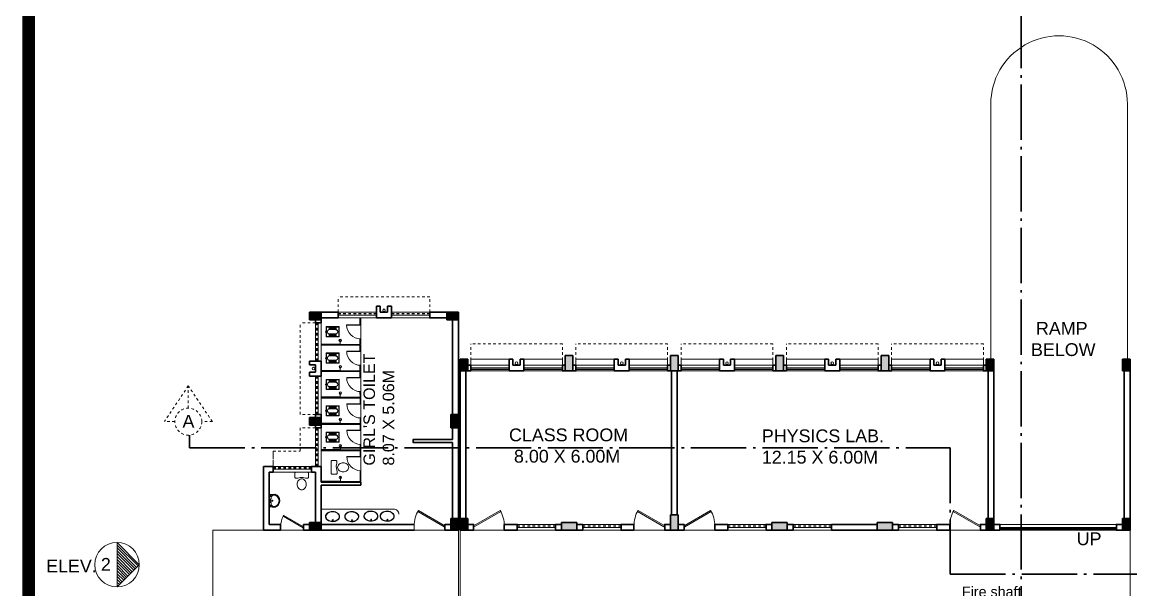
# Model space of a CAD drawing. Header units: millimetres. Extents: x 1898 to 3725, y 783 to 1532.
# Drawn here: x 2565.5 to 2608.85, y 1280.35 to 1302.54 of the extents above; entities that cross this region are included whole.
import ezdxf

# ---------------------------------------------------------------- set-up
doc = ezdxf.new("R2010")
doc.units = ezdxf.units.MM
for name, pattern in [('ACAD_ISO04W100', [30, 24, -3, 0, -3]), ('CENTER2', [1.125, 0.75, -0.125, 0.125, -0.125]), ('DASHED', [0.75, 0.5, -0.25]), ('DASHED2', [0.375, 0.25, -0.125])]:
    doc.linetypes.add(name, pattern=pattern)
doc.layers.get('0').update_dxf_attribs({"lineweight": 20})
for name, color, linetype, lineweight in [('CLL LEV.', 15, 'Continuous', 18), ('COL HATCH', 253, 'Continuous', 13), ('Column', 251, 'Continuous', 30), ('CUBICAL TOILET', 5, 'Continuous', 15), ('Dimens', 251, 'Continuous', 18), ('Door', 54, 'Continuous', 18), ('ELEV.1', 7, 'Continuous', 20), ('expension joint', 248, 'Continuous', 18), ('Fixture', 44, 'Continuous', 13), ('PROJ.', 30, 'DASHED2', 15), ('RD', 7, 'Continuous', 18), ('Section', 72, 'DASHED2', 30), ('section line', 74, 'ACAD_ISO04W100', 30), ('TEXT', 7, 'Continuous', 15), ('Ventilator', 4, 'DASHED', 18), ('Wall', 7, 'Continuous', 30), ('Window', 150, 'Continuous', 15), ('Window-Wall', 7, 'Continuous', 18)]:
    doc.layers.add(name, color=color, linetype=linetype, lineweight=lineweight)
doc.styles.add('L120', font='arial.ttf', dxfattribs={"height": 0.6})
doc.styles.get("Standard").update_dxf_attribs({"font": 'arial.ttf', "height": 0.2})

# ---------------------------------------------------------------- blocks, each defined once
blk = doc.blocks.new('VENTILATOR')
at = {"layer": 'Ventilator', "ltscale": 0.02}
for p, q in [((-0.18, -1.5), (-0.18, 0)), ((-0.165, 0), (-0.165, -1.5))]:
    blk.add_line(p, q, dxfattribs=at)
at = {"layer": 'Window-Wall'}
for p, q in [((-0.23, 0), (0, 0)), ((-0.23, -1.5), (-0.23, 0)), ((-0.115, 0), (-0.115, -1.5)), ((0, 0), (0, -1.5)), ((-0.23, -1.5), (0, -1.5))]:
    blk.add_line(p, q, dxfattribs=at)
blk = doc.blocks.new('WINDOW 1')
at = {"layer": 'CLL LEV.'}
for p, q in [((-0.23, 0), (-0.46, 0)), ((-0.46, 0), (-0.46, -1.5)), ((-0.46, -1.5), (-0.23, -1.5))]:
    blk.add_line(p, q, dxfattribs=at)
at = {"layer": 'Window'}
for p, q in [((-0.065, 0), (-0.065, -1.5)), ((-0.05, -1.5), (-0.05, 0))]:
    blk.add_line(p, q, dxfattribs=at)
at = {"layer": 'Window-Wall'}
for p, q in [((0, 0), (-0.23, 0)), ((-0.23, 0), (-0.23, -1.5)), ((-0.115, 0), (-0.115, -1.5)), ((0, -1.5), (0, 0)), ((-0.23, -1.5), (0, -1.5))]:
    blk.add_line(p, q, dxfattribs=at)
blk = doc.blocks.new('SHAFT')
at = {"layer": 'Fixture'}
blk.add_circle((0.327, -0.302), 0.05, dxfattribs=at)
at = {"layer": 'Wall'}
for p, q in [((0.035, 0), (0.62, 0)), ((0.035, 0), (0.035, -0.46)), ((0.185, -0.46), (0.185, -0.23)), ((0.185, -0.23), (0.47, -0.23)), ((0.47, -0.46), (0.47, -0.23)), ((0.62, 0), (0.62, -0.46)), ((0.035, -0.46), (0.185, -0.46)), ((0.62, -0.46), (0.47, -0.46))]:
    blk.add_line(p, q, dxfattribs=at)
blk = doc.blocks.new('*U18')
for p, q in [((0, 0), (0, 6)), ((40, 0), (40, 6))]:
    blk.add_line(p, q)
blk.add_lwpolyline([(0, 0), (34.6, -20), (35.5, -18.5), (0.9, 1.5)], close=True)
blk.add_arc((0, 0), 40, 330, 360)
blk = doc.blocks.new('Door')
at = {"layer": 'Door'}
blk.add_line((0, 0.18), (1.199, 0.18), dxfattribs=at)
at = {"layer": 'Door', "xscale": 0.0299845412869386, "yscale": 0.0299845412869386, "zscale": 0.0299845412869386}
blk.add_blockref('*U18', (0, 0), dxfattribs=at)
blk = doc.blocks.new('C2')
at = {"layer": 'COL HATCH'}
h = blk.add_hatch(color=256, dxfattribs=at)
h.dxf.hatch_style = 1
h.paths.add_polyline_path([(0.3, 0), (0, 0), (0, -0.6), (0.3, -0.6)])
at = {"layer": 'Column'}
for p, q in [((0, 0), (0, -0.6)), ((0.3, 0), (0, 0)), ((0.3, -0.6), (0.3, 0)), ((0, -0.6), (0.3, -0.6))]:
    blk.add_line(p, q, dxfattribs=at)
blk = doc.blocks.new('CU')
at = {"layer": 'COL HATCH', "linetype": 'CENTER2'}
h = blk.add_hatch(color=256, dxfattribs=at)
h.dxf.hatch_style = 1
h.paths.add_polyline_path([(0, 0.035), (0, -0.265), (0.46, -0.265), (0.46, 0.035)])
at = {"layer": 'Column', "linetype": 'CENTER2'}
blk.add_lwpolyline([(0, 0.035), (0, -0.265), (0.46, -0.265), (0.46, 0.035), (0, 0.035)], dxfattribs=at)
blk = doc.blocks.new('RH 1200')
for p, q in [((21, 0), (21, 43.3)), ((21.7, 0), (21.7, 43.3)), ((-21.7, 0), (21.7, 0)), ((21.7, 0), (21, 0))]:
    blk.add_line(p, q)
at = {"extrusion": (0, 0, -1)}
blk.add_ellipse((21.7, 0), major_axis=(-30.6, 30.6), ratio=1, start_param=5.497787, end_param=7.068583, dxfattribs=at)
blk = doc.blocks.new('GHH')
at = {"layer": 'Door', "ltscale": 20}
blk.add_line((3289.697, -299.103), (3289.697, -299.853), dxfattribs=at)
at = {"layer": 'Door', "ltscale": 20, "xscale": 0.015874999996413, "yscale": 0.015874999996413, "zscale": 0.015874999996413, "rotation": 270}
blk.add_blockref('RH 1200', (3289.697, -299.479), dxfattribs=at)
blk = doc.blocks.new('RSA CL6')
for p, q in [((5.5, 3.5), (5.5, 7.3)), ((5.9, 3.5), (5.9, 7.3)), ((6.3, 3.5), (6.3, 7.3)), ((6.7, 3.4), (6.7, 7.3)), ((7.1, 3.4), (7.1, 7.3)), ((7.5, 3.4), (7.5, 7.3)), ((7.9, 3.4), (7.9, 7.3)), ((8.3, 3.4), (8.3, 7.3)), ((8.7, 3.4), (8.7, 7.3)), ((9.1, 3.4), (9.1, 7.3)), ((9.4, 3.4), (9.4, 7.3)), ((9.8, 3.4), (9.8, 7.3)), ((10.2, 3.4), (10.2, 7.3)), ((10.6, 3.4), (10.6, 7.3)), ((11, 3.3), (11, 7.3)), ((11.4, 3.3), (11.4, 7.3)), ((11.8, 3.3), (11.8, 7.3)), ((12.2, 3.3), (12.2, 7.3)), ((12.6, 3.3), (12.6, 7.3)), ((13, 3.3), (13, 7.3)), ((13.4, 3.3), (13.4, 7.3)), ((13.8, 3.3), (13.8, 7.3)), ((14.2, 3.3), (14.2, 7.3)), ((14.6, 3.3), (14.6, 7.3)), ((15, 3.2), (15, 7.3)), ((15.4, 3.2), (15.4, 7.3)), ((15.7, 3.2), (15.7, 7.3)), ((16.1, 3.2), (16.1, 7.3)), ((16.1, 7.3), (16.1, 3.2)), ((5.5, -7.3), (5.5, -3.5)), ((5.9, -7.3), (5.9, -3.5)), ((6.3, -7.3), (6.3, -3.4)), ((6.7, -7.3), (6.7, -3.4)), ((7.1, -7.3), (7.1, -3.4)), ((7.5, -7.3), (7.5, -3.4)), ((7.9, -7.3), (7.9, -3.4)), ((8.3, -7.3), (8.3, -3.4)), ((8.7, -7.3), (8.7, -3.4)), ((9.1, -7.3), (9.1, -3.4)), ((9.4, -7.3), (9.4, -3.4)), ((9.8, -7.3), (9.8, -3.3)), ((10.2, -7.3), (10.2, -3.3)), ((10.6, -7.3), (10.6, -3.3)), ((11, -7.3), (11, -3.3)), ((11.4, -7.3), (11.4, -3.3)), ((11.8, -7.3), (11.8, -3.3)), ((12.2, -7.3), (12.2, -3.3)), ((12.6, -7.3), (12.6, -3.3)), ((13, -7.3), (13, -3.3)), ((13.4, -7.3), (13.4, -3.2)), ((13.8, -7.3), (13.8, -3.2)), ((14.2, -7.3), (14.2, -3.2)), ((14.6, -7.3), (14.6, -3.2)), ((15, -7.3), (15, -3.2)), ((15.4, -7.3), (15.4, -3.2)), ((15.7, -7.3), (15.7, -3.2)), ((16.1, -3.2), (16.1, -7.3)), ((16.1, -7.3), (16.1, -3.2))]:
    blk.add_line(p, q)
blk.add_lwpolyline([(0.8, -0.6), (0, -0.6), (0, 0.6), (0.8, 0.6)])
for points in [[(0.8, 7.9), (20.9, 7.9), (20.9, -7.9), (0.8, -7.9)], [(1.4, 7.3), (20.3, 7.3), (20.3, -7.3), (1.4, -7.3)]]:
    blk.add_lwpolyline(points, close=True)
for points in [[(5.5, 3.5), (16.1, 3.2, -0.899983), (16.1, -3.2), (5.5, -3.5, -0.799392)], [(5.5, 3.3), (16.1, 3, -0.897689), (16.1, -3), (5.6, -3.3, -0.793494), (5.5, 3.3)]]:
    blk.add_lwpolyline(points, format="xyb", close=True)
blk = doc.blocks.new('ENGLISH SHEET')
at = {"layer": 'Fixture'}
for p, q in [((4663.798, 251.204), (4663.773, 251.179)), ((4663.773, 251.179), (4663.773, 250.696)), ((4663.976, 251.204), (4663.798, 251.204)), ((4664.002, 251.179), (4663.976, 251.204)), ((4663.976, 251.001), (4664.002, 251.09)), ((4663.976, 250.874), (4663.976, 251.001)), ((4663.976, 251.001), (4663.976, 250.874)), ((4664.002, 251.09), (4664.002, 251.179)), ((4663.773, 250.696), (4663.798, 250.67)), ((4663.798, 250.67), (4663.976, 250.67)), ((4664.002, 250.785), (4663.976, 250.874)), ((4663.976, 250.67), (4664.002, 250.696)), ((4664.002, 250.696), (4664.002, 250.785))]:
    blk.add_line(p, q, dxfattribs=at)
blk.add_lwpolyline([(4664.459, 250.937, 0.117036), (4664.443, 251.003, 0.104338), (4664.396, 251.063, 0.09029), (4664.321, 251.105, 0.09898), (4664.243, 251.115, 0.08237), (4664.159, 251.101, 0.09029), (4664.09, 251.063, 0.104338), (4664.043, 251.003, 0.117036), (4664.027, 250.937, 0.117036), (4664.043, 250.871, 0.104338), (4664.09, 250.811, 0.09029), (4664.159, 250.773, 0.08237), (4664.243, 250.759, 0.08237), (4664.327, 250.773, 0.09029), (4664.396, 250.811, 0.104338), (4664.443, 250.871, 0.117036)], format="xyb", close=True, dxfattribs=at)
blk = doc.blocks.new('RSA BASIN 2')
for points in [[(10.7, -8.1, 0.12976), (10, -5.2, 0.106426), (7.6, -2.5, 0.084431), (4.3, -0.7, 0.073534), (0, 0, 0.073534), (-4.3, -0.5, 0.084431), (-7.7, -2.2, 0.106426), (-10.2, -4.8, 0.12976), (-11, -7.7, 0.12976), (-10.3, -10.6, 0.106426), (-7.9, -13.3, 0.084431), (-4.6, -15.1, 0.073534), (-0.3, -15.8, 0.073534), (4, -15.3, 0.084431), (7.4, -13.6, 0.106426), (9.9, -11, 0.12976)], [(10.1, -7.9, 0.119977), (9.4, -5.5, 0.106426), (7.3, -2.9, 0.084431), (4.1, -1.3, 0.073534), (0, -0.6, 0.073534), (-4.1, -1.1, 0.084431), (-7.4, -2.6, 0.106426), (-9.7, -5.1, 0.12976), (-10.4, -7.7, 0.009633), (-10.4, -7.9, 0.119977), (-9.8, -10.3, 0.106426), (-7.6, -12.9, 0.084431), (-4.4, -14.5, 0.073534), (-0.3, -15.2, 0.073534), (3.8, -14.7, 0.084431), (7.1, -13.2, 0.106426), (9.3, -10.7, 0.12976), (10.1, -8.1, 0.009633)]]:
    blk.add_lwpolyline(points, format="xyb", close=True)
for radius in [0.7, 0.479]:
    blk.add_circle((-0.5, -2.5), radius)
blk = doc.blocks.new('RSA BASIN 9')
for points in [[(-0.1, -16.2, 0.340881), (10, -9, 0.074195), (10.1, -8.9), (9.5, 0), (-9.5, 0), (-10, -8.8, 0.082611), (-10, -9.2, 0.330812), (-0.1, -16.2)], [(0, -15, 0.391482), (8.9, -6.7, 0.252869), (6.5, -3.5, 0.087242), (0, -2.5, 0.079484), (-6.5, -3.5, 0.2542), (-8.8, -6.7, 0.39026), (0, -15)], [(-8.6, -2, -0.907437), (-8.4, -1.8), (-7.5, -2.6, -0.907437), (-7.6, -2.7)], [(-8.2, -1.6, -0.907437), (-8.1, -1.5), (-7.1, -2.3, -0.907437), (-7.3, -2.4)], [(-7.8, -1.3, -0.907437), (-7.7, -1.2), (-6.8, -1.9, -0.907437), (-6.9, -2.1)], [(7.8, -1.3, 0.907437), (7.7, -1.2), (6.8, -1.9, 0.907437), (6.9, -2.1)], [(8.2, -1.6, 0.907437), (8.1, -1.5), (7.1, -2.3, 0.907437), (7.3, -2.4)], [(8.6, -2, 0.907437), (8.4, -1.8), (7.5, -2.6, 0.907437), (7.6, -2.7)]]:
    blk.add_lwpolyline(points, format="xyb", close=True)
for points in [[(-5.9, -3.3), (-6.2, -3, -0.183787), (-6.2, -2.7, 0.126662), (-6.2, -2.4), (-6.6, -1.4, 0.35453), (-7.1, -1), (-8.7, -1, 0.414214), (-9.1, -1.4), (-9.6, -9.1, 0.329849), (-0.1, -15.8, 0.338736), (9.6, -8.9, 0.075632), (9.7, -8.8), (9.1, -1.4, 0.414214), (8.7, -1), (7.1, -1, 0.35453), (6.6, -1.4), (6.2, -2.4, 0.126662), (6.2, -2.7, -0.183787), (6.2, -3), (5.9, -3.3)], [(-6.2, -3.4), (-6.2, -3.3, 0.220542), (-6.5, -3.1), (-8.7, -2.8, -0.361119), (-9.2, -2.3)], [(6.2, -3.4), (6.2, -3.3, -0.220542), (6.5, -3.1), (8.7, -2.8, 0.358803), (9.2, -2.3, 0.358803)]]:
    blk.add_lwpolyline(points, format="xyb")
for centre, radius in [((-2.3, -1.6), 0.399), ((0, -4.8), 0.771), ((0, -4.8), 0.602), ((0, -1.2), 0.399), ((2.3, -1.5), 0.399)]:
    blk.add_circle(centre, radius)
blk = doc.blocks.new('C3')
at = {"layer": 'COL HATCH'}
h = blk.add_hatch(color=256, dxfattribs=at)
h.dxf.hatch_style = 1
h.paths.add_polyline_path([(0.3, 0), (0, 0), (0, -0.53), (0.3, -0.53)])
at = {"layer": 'Column'}
for p, q in [((0, 0), (0, -0.53)), ((0.3, 0), (0, 0)), ((0.3, -0.53), (0.3, 0)), ((0, -0.53), (0.3, -0.53))]:
    blk.add_line(p, q, dxfattribs=at)
blk = doc.blocks.new('Elev block')
at = {"layer": 'ELEV.1'}
h = blk.add_hatch(dxfattribs=at)
h.set_pattern_fill('ANSI31', color=256, scale=0.025, angle=-90, style=0)
h.set_pattern_definition([(315, (-13.32975, 19.63564), (0.0561266, 0.0561266), [])])
h.paths.add_polyline_path([(-13.33, 17.897), (-12.461, 18.766), (-13.33, 19.636)])
for p, q in [((-13.33, 19.636), (-13.33, 17.897)), ((-12.461, 18.766), (-13.33, 19.636)), ((-13.33, 17.897), (-12.461, 18.766))]:
    blk.add_line(p, q, dxfattribs=at)
blk.add_circle((-13.33, 18.766), 0.869, dxfattribs=at)
at = {"layer": 'ELEV.1', "char_height": 0.5, "attachment_point": 1, "style": 'L120'}
for s, insert in [('ELEV.', (-16.104, 18.964)), ('2', (-13.963, 19.029))]:
    blk.add_mtext_dynamic_manual_height_columns(s, width=0.5, gutter_width=24, heights=[0], dxfattribs=dict(at, insert=insert))
blk = doc.blocks.new('BDHVBFH')
at = {"layer": 'Section', "color": 7, "linetype": 'ByBlock', "lineweight": 20, "ltscale": 0.05}
for p, q in [((5432.399, -574.787), (5431.461, -576.186)), ((5432.399, -575.66), (5432.399, -574.787)), ((5433.338, -576.186), (5432.399, -574.787)), ((5431.873, -576.186), (5431.461, -576.186)), ((5433.338, -576.186), (5432.925, -576.186))]:
    blk.add_line(p, q, dxfattribs=at)
blk.add_circle((5432.399, -576.186), 0.526, dxfattribs=at)
blk = doc.blocks.new('A$C761723A2')
at = {"layer": 'section line', "ltscale": 0.09}
for p, q in [((1.47, 15.105), (1.47, 15.605)), ((1.47, 15.105), (31.207, 15.105)), ((31.207, 15.105), (31.207, 10.164)), ((31.207, 10.164), (39.754, 10.164))]:
    blk.add_line(p, q, dxfattribs=at)
at = {"layer": 'Section'}
blk.add_blockref('BDHVBFH', (-5430.98, 592.314), dxfattribs=at)
at = {"layer": 'section line', "ltscale": 0.07, "insert": (1.191, 16.394), "char_height": 0.5, "attachment_point": 1}
blk.add_mtext_dynamic_manual_height_columns('A', width=1.05451, gutter_width=12.5, heights=[0], dxfattribs=at)
blk = doc.blocks.new('A$C321216A2')
at = {"layer": 'Section', "ltscale": 0.05}
for p, q in [((1.36, 33.062), (1.86, 33.062)), ((1.36, -7.582), (1.86, -7.582))]:
    blk.add_line(p, q, dxfattribs=at)
at = {"layer": 'section line', "ltscale": 0.09}
blk.add_line((1.36, 33.062), (1.36, -7.582), dxfattribs=at)
at = {"layer": 'Section', "rotation": 270}
for p in [(578.569, 5465.513), (578.569, 5424.868)]:
    blk.add_blockref('BDHVBFH', p, dxfattribs=at)
at = {"layer": 'section line', "ltscale": 0.07, "char_height": 0.5, "attachment_point": 1}
for s, width, heights, insert in [('C', 1.05451, [0], (2.202, 33.38)), ("C'", 0.53707, [0.266], (2.118, -7.282))]:
    blk.add_mtext_dynamic_manual_height_columns(s, width=width, gutter_width=12.5, heights=heights, dxfattribs=dict(at, insert=insert))

msp = doc.modelspace()

# ---------------------------------------------------------------- linework, layer by layer
at = {"layer": 'CUBICAL TOILET'}
for p, q in [((2578.7085, 1290.9738), (2578.7087, 1290.7181)), ((2578.7385, 1290.9739), (2578.7387, 1290.7181)), ((2578.7087, 1290.7181), (2578.7387, 1290.7181)), ((2578.709, 1290.1485), (2578.7092, 1289.9388)), ((2578.739, 1290.1485), (2578.709, 1290.1485)), ((2578.739, 1290.1485), (2578.7392, 1289.9089)), ((2578.7092, 1289.9388), (2577.1892, 1289.9378)), ((2578.7092, 1289.9088), (2577.1892, 1289.9078)), ((2578.7092, 1289.9088), (2578.7093, 1289.6881)), ((2578.7093, 1289.6881), (2578.7393, 1289.6881)), ((2578.7392, 1289.9089), (2578.7393, 1289.6881)), ((2578.7098, 1288.9088), (2577.1898, 1288.9078)), ((2578.7099, 1288.8788), (2577.1899, 1288.8778)), ((2578.7097, 1289.1185), (2578.7098, 1288.9088)), ((2578.7397, 1289.1185), (2578.7097, 1289.1185)), ((2578.7099, 1288.8788), (2578.71, 1288.6581)), ((2578.7397, 1289.1185), (2578.7399, 1288.8789)), ((2578.7399, 1288.8789), (2578.74, 1288.6581)), ((2578.71, 1288.6581), (2578.74, 1288.6581)), ((2578.7105, 1287.8788), (2577.1905, 1287.8778)), ((2578.7105, 1287.8488), (2577.1905, 1287.8478)), ((2578.7104, 1288.0885), (2578.7105, 1287.8788)), ((2578.7404, 1288.0885), (2578.7104, 1288.0885)), ((2578.7105, 1287.8488), (2578.7107, 1287.6281)), ((2578.7404, 1288.0885), (2578.7405, 1287.8489)), ((2578.7405, 1287.8489), (2578.7407, 1287.6281)), ((2578.7107, 1287.6281), (2578.7407, 1287.6281)), ((2578.711, 1287.0585), (2578.7112, 1286.8488)), ((2578.741, 1287.0585), (2578.711, 1287.0585)), ((2578.741, 1287.0585), (2578.7412, 1286.8189)), ((2578.7112, 1286.8488), (2577.1949, 1286.8479)), ((2578.7112, 1286.8188), (2577.1949, 1286.8179)), ((2578.7112, 1286.8188), (2578.7113, 1286.5981)), ((2578.7113, 1286.5981), (2578.7413, 1286.5981)), ((2578.7412, 1286.8189), (2578.7413, 1286.5981)), ((2578.7119, 1285.8188), (2577.1919, 1285.8178)), ((2578.7119, 1285.7888), (2577.1919, 1285.7878)), ((2578.7117, 1286.0285), (2578.7119, 1285.8188)), ((2578.7417, 1286.0285), (2578.7117, 1286.0285)), ((2578.7119, 1285.7888), (2578.712, 1285.5681)), ((2578.7417, 1286.0285), (2578.7419, 1285.7889)), ((2578.7419, 1285.7889), (2578.742, 1285.5681)), ((2578.712, 1285.5681), (2578.742, 1285.5681)), ((2578.7124, 1284.9985), (2578.7127, 1284.5838)), ((2578.7424, 1284.9985), (2578.7124, 1284.9985)), ((2578.7424, 1284.9985), (2578.7427, 1284.5539)), ((2578.7127, 1284.5838), (2577.1927, 1284.5828)), ((2578.7427, 1284.5539), (2577.195, 1284.5529))]:
    msp.add_line(p, q, dxfattribs=at)
at = {"layer": 'Dimens', "color": 1, "linetype": 'DASHED', "lineweight": 15, "ltscale": 10, "const_width": 0.5}
msp.add_lwpolyline([(2572.7519, 1311.0278), (2603.9652, 1311.0278, -0.4142136), (2610.9652, 1304.0278), (2610.9652, 1265.2566, -0.4142136), (2603.9652, 1258.2566), (2572.7519, 1258.2566, -0.4142136), (2565.7519, 1265.2566), (2565.7519, 1304.0278, -0.4142136)], format="xyb", close=True, dxfattribs=at)
at = {"layer": 'expension joint'}
for p, q in [((2582.5601, 1282.6768), (2582.5601, 1279.3268)), ((2582.6226, 1282.6768), (2582.6226, 1279.3268)), ((2608.8176, 1282.6768), (2608.8176, 1279.3268))]:
    msp.add_line(p, q, dxfattribs=at)
at = {"layer": 'Fixture', "ltscale": 0.05}
for p, q in [((2577.9391, 1290.1166), (2577.9392, 1289.9508)), ((2577.1892, 1289.9503), (2577.9392, 1289.9508)), ((2577.1898, 1288.9203), (2577.9398, 1288.9208)), ((2577.9397, 1289.0866), (2577.9398, 1288.9208)), ((2577.1905, 1287.8903), (2577.9405, 1287.8908)), ((2577.9404, 1288.0566), (2577.9405, 1287.8908)), ((2577.9411, 1287.0266), (2577.9412, 1286.8608)), ((2577.1949, 1286.8603), (2577.9412, 1286.8608)), ((2577.1918, 1285.8303), (2577.9418, 1285.8308)), ((2577.9417, 1285.9966), (2577.9418, 1285.8308)), ((2577.1926, 1284.5953), (2577.9426, 1284.5958)), ((2577.9425, 1284.7616), (2577.9426, 1284.5958))]:
    msp.add_line(p, q, dxfattribs=at)
at = {"layer": 'Fixture'}
msp.add_line((2580.026, 1283.5092), (2577.1952, 1283.5092), dxfattribs=at)
at = {"layer": 'Fixture', "ltscale": 0.05}
for centre in [(2577.9391, 1290.1008), (2577.9397, 1289.0708), (2577.9404, 1288.0408), (2577.9411, 1287.0108), (2577.9417, 1285.9808), (2577.9425, 1284.7458)]:
    msp.add_circle(centre, 0.05, dxfattribs=at)
at = {"layer": 'Fixture'}
msp.add_arc((2580.0298, 1283.3092), 0.2, 0.03713, 91.10787, dxfattribs=at)
at = {"layer": 'PROJ.', "ltscale": 0.05}
for p, q in [((2577.8551, 1291.2068), (2577.8551, 1291.8068)), ((2581.4401, 1291.8068), (2577.8551, 1291.8068)), ((2581.4401, 1291.2068), (2581.4401, 1291.8068)), ((2576.9652, 1290.7918), (2576.3652, 1290.7918)), ((2576.3652, 1287.2068), (2576.3652, 1290.7918)), ((2583.0376, 1289.1369), (2583.0376, 1289.9669)), ((2586.6226, 1289.9668), (2583.0376, 1289.9669)), ((2586.6226, 1289.1368), (2586.6226, 1289.9668)), ((2587.1526, 1289.1369), (2587.1526, 1289.9669)), ((2590.7376, 1289.9668), (2587.1526, 1289.9669)), ((2590.7376, 1289.1368), (2590.7376, 1289.9668)), ((2591.2676, 1289.1369), (2591.2676, 1289.9669)), ((2594.8526, 1289.9668), (2591.2676, 1289.9669)), ((2594.8526, 1289.1368), (2594.8526, 1289.9668)), ((2595.3826, 1289.1368), (2595.3826, 1289.9668)), ((2598.9676, 1289.9668), (2595.3826, 1289.9668)), ((2598.9676, 1289.1368), (2598.9676, 1289.9668)), ((2599.4976, 1289.1368), (2599.4976, 1289.9668)), ((2603.0826, 1289.9668), (2599.4976, 1289.9668)), ((2603.0826, 1289.1368), (2603.0826, 1289.9668)), ((2576.9652, 1287.2068), (2576.3652, 1287.2068)), ((2576.9652, 1286.6768), (2576.3652, 1286.6768)), ((2576.3652, 1285.7768), (2576.3652, 1286.6768)), ((2575.3147, 1285.7768), (2575.3147, 1285.1768)), ((2575.3147, 1285.7768), (2576.3652, 1285.7768))]:
    msp.add_line(p, q, dxfattribs=at)
at = {"layer": 'PROJ.'}
msp.add_line((2575.3147, 1285.1768), (2575.3147, 1285.7768), dxfattribs=at)
at = {"layer": 'RD'}
for p, q in [((2603.3726, 1289.3668), (2603.3726, 1299.3368)), ((2608.7126, 1289.3668), (2608.7126, 1299.3368))]:
    msp.add_line(p, q, dxfattribs=at)
msp.add_arc((2606.0426, 1299.3368), 2.67, 359.99938, 180.00062, dxfattribs=at)
at = {"layer": 'Wall'}
for p, q in [((2582.3301, 1286.2267), (2582.3301, 1290.9068)), ((2582.5601, 1283.1368), (2582.5601, 1290.9068)), ((2603.2676, 1289.3668), (2603.2676, 1283.1368)), ((2603.4976, 1289.3668), (2603.4976, 1283.1368)), ((2608.5876, 1289.3668), (2608.5876, 1283.1368)), ((2608.8176, 1289.3668), (2608.8176, 1283.1368)), ((2582.6226, 1283.1368), (2582.6226, 1288.9069)), ((2582.8526, 1283.1368), (2582.8526, 1288.9069)), ((2590.8876, 1283.2768), (2590.8876, 1288.9068)), ((2591.1176, 1283.2768), (2591.1176, 1288.9068)), ((2582.3301, 1283.1368), (2582.3301, 1286.1117)), ((2574.9343, 1282.6768), (2574.9343, 1285.1768)), ((2574.9343, 1285.1768), (2575.3147, 1285.1768)), ((2575.1643, 1282.9068), (2575.1643, 1284.9468)), ((2575.1643, 1284.9468), (2575.3147, 1284.9468)), ((2575.3147, 1284.9468), (2575.3147, 1285.1768)), ((2576.9652, 1285.1768), (2576.8147, 1285.1768)), ((2576.8147, 1284.9468), (2576.8147, 1285.1768)), ((2576.9652, 1284.9468), (2576.8147, 1284.9468)), ((2576.9652, 1285.1768), (2577.1952, 1285.1768)), ((2576.9652, 1282.9768), (2576.9652, 1284.9468)), ((2577.1952, 1284.5529), (2577.1952, 1285.1768)), ((2578.7427, 1284.5539), (2577.195, 1284.5539)), ((2578.7426, 1284.4389), (2577.195, 1284.4389)), ((2577.1952, 1282.9768), (2577.1952, 1284.4389)), ((2574.9343, 1282.6768), (2575.6052, 1282.6768)), ((2575.1643, 1282.9068), (2575.6052, 1282.9068)), ((2575.6052, 1282.6768), (2575.6052, 1282.9068)), ((2576.5052, 1282.9068), (2580.8307, 1282.9067)), ((2576.5052, 1282.6768), (2580.8307, 1282.6767))]:
    msp.add_line(p, q, dxfattribs=at)
at = {"layer": 'Wall', "linetype": 'CENTER2'}
msp.add_line((2578.7426, 1284.4389), (2578.7427, 1284.5539), dxfattribs=at)
at = {"layer": 'Wall'}
for points in [[(2576.9652, 1290.7918), (2577.1952, 1290.7918), (2577.1952, 1290.9068), (2576.9652, 1290.9068), (2576.9652, 1290.7918)], [(2577.8551, 1290.9768), (2577.8551, 1291.2068), (2577.1952, 1291.2068), (2577.1952, 1290.9768), (2577.8551, 1290.9768)], [(2582.1001, 1290.9768), (2582.1001, 1291.2068), (2581.4401, 1291.2068), (2581.4401, 1290.9768), (2582.1001, 1290.9768)], [(2583.0376, 1289.1369), (2583.0376, 1288.9069), (2582.9226, 1288.9069), (2582.9226, 1289.1369), (2583.0376, 1289.1369)], [(2583.0376, 1289.1368), (2583.0376, 1288.9068), (2582.9226, 1288.9068), (2582.9226, 1289.1368), (2583.0376, 1289.1368)], [(2583.0376, 1289.1367), (2583.0376, 1288.9067), (2582.9226, 1288.9067), (2582.9226, 1289.1367), (2583.0376, 1289.1367)], [(2583.0376, 1289.1367), (2583.0376, 1288.9067), (2582.9226, 1288.9067), (2582.9226, 1289.1367), (2583.0376, 1289.1367)], [(2586.7376, 1289.1368), (2586.7376, 1288.9068), (2586.6226, 1288.9068), (2586.6226, 1289.1368), (2586.7376, 1289.1368)], [(2587.1526, 1289.1368), (2587.1526, 1288.9068), (2587.0376, 1288.9068), (2587.0376, 1289.1368), (2587.1526, 1289.1368)], [(2590.8526, 1289.1368), (2590.8526, 1288.9068), (2590.7376, 1288.9068), (2590.7376, 1289.1368), (2590.8526, 1289.1368)], [(2591.2676, 1289.1368), (2591.2676, 1288.9068), (2591.1526, 1288.9068), (2591.1526, 1289.1368), (2591.2676, 1289.1368)], [(2591.2676, 1289.1368), (2591.2676, 1288.9068), (2591.1526, 1288.9068), (2591.1526, 1289.1368), (2591.2676, 1289.1368)], [(2594.9676, 1289.1368), (2594.9676, 1288.9068), (2594.8526, 1288.9068), (2594.8526, 1289.1368), (2594.9676, 1289.1368)], [(2595.3826, 1289.1368), (2595.3826, 1288.9068), (2595.2676, 1288.9068), (2595.2676, 1289.1368), (2595.3826, 1289.1368)], [(2599.0826, 1289.1368), (2599.0826, 1288.9068), (2598.9676, 1288.9068), (2598.9676, 1289.1368), (2599.0826, 1289.1368)], [(2599.4976, 1289.1368), (2599.4976, 1288.9068), (2599.3826, 1288.9068), (2599.3826, 1289.1368), (2599.4976, 1289.1368)], [(2599.4976, 1289.1368), (2599.4976, 1288.9068), (2599.3826, 1288.9068), (2599.3826, 1289.1368), (2599.4976, 1289.1368)], [(2603.1976, 1289.1368), (2603.1976, 1288.9068), (2603.0826, 1288.9068), (2603.0826, 1289.1368), (2603.1976, 1289.1368)], [(2576.9652, 1287.2068), (2577.1952, 1287.2068), (2577.1952, 1287.0918), (2576.9652, 1287.0918), (2576.9652, 1287.2068)], [(2576.9652, 1286.6768), (2577.1952, 1286.6768), (2577.1952, 1286.7918), (2576.9652, 1286.7918), (2576.9652, 1286.6768)], [(2582.3301, 1286.2267), (2580.7835, 1286.2267), (2580.7835, 1286.1117), (2582.3301, 1286.1117)], [(2582.2601, 1282.6768), (2582.0301, 1282.6768), (2582.0301, 1282.9068), (2582.2601, 1282.9068), (2582.2601, 1282.6768)], [(2582.9226, 1282.6767), (2582.9226, 1282.9067), (2583.1526, 1282.9067), (2583.1526, 1282.6767), (2582.9226, 1282.6767)], [(2586.3576, 1282.6768), (2586.3576, 1282.9068), (2586.5876, 1282.9068), (2586.5876, 1282.6768), (2586.3576, 1282.6768)], [(2587.4176, 1282.6768), (2587.4176, 1282.9068), (2587.1876, 1282.9068), (2587.1876, 1282.6768), (2587.4176, 1282.6768)], [(2590.8526, 1282.6768), (2590.8526, 1282.9068), (2590.6226, 1282.9068), (2590.6226, 1282.6768), (2590.8526, 1282.6768)], [(2591.1526, 1282.6768), (2591.1526, 1282.9068), (2591.3826, 1282.9068), (2591.3826, 1282.6768), (2591.1526, 1282.6768)], [(2592.582, 1282.6768), (2592.582, 1282.9068), (2593.0876, 1282.9068), (2593.0876, 1282.6768), (2592.582, 1282.6768)], [(2594.5876, 1282.6768), (2594.5876, 1282.9068), (2594.8176, 1282.9068), (2594.8176, 1282.6768), (2594.5876, 1282.6768)], [(2595.6476, 1282.6768), (2595.6476, 1282.9068), (2595.4176, 1282.9068), (2595.4176, 1282.6768), (2595.6476, 1282.6768)], [(2598.9326, 1282.6768), (2598.9326, 1282.9068), (2597.1476, 1282.9068), (2597.1476, 1282.6768), (2598.9326, 1282.6768)], [(2599.7626, 1282.6768), (2599.7626, 1282.9068), (2599.5326, 1282.9068), (2599.5326, 1282.6768), (2599.7626, 1282.6768)], [(2601.7682, 1282.6768), (2601.7682, 1282.9068), (2601.2626, 1282.9068), (2601.2626, 1282.6768), (2601.7682, 1282.6768)], [(2603.1976, 1282.6768), (2603.1976, 1282.9068), (2602.9676, 1282.9068), (2602.9676, 1282.6768), (2603.1976, 1282.6768)], [(2603.7276, 1282.6768), (2603.4976, 1282.6768), (2603.4976, 1282.9068), (2603.7276, 1282.9068), (2603.7276, 1282.6768)], [(2608.5176, 1282.6768), (2608.2876, 1282.6768), (2608.2876, 1282.9068), (2608.5176, 1282.9068), (2608.5176, 1282.6768)]]:
    msp.add_lwpolyline(points, dxfattribs=at)
at = {"layer": 'Wall', "lineweight": 18}
msp.add_lwpolyline([(2574.9343, 1282.6768), (2572.9584, 1282.6768), (2572.9584, 1279.3269)], dxfattribs=at)
at = {"layer": 'Wall', "linetype": 'CENTER2'}
msp.add_lwpolyline([(2576.7352, 1282.9068), (2576.5052, 1282.9068), (2576.5052, 1282.6768), (2576.7352, 1282.6768)], close=True, dxfattribs=at)
at = {"layer": 'Wall'}
for points in [[(2584.352, 1282.6767), (2584.352, 1282.9068), (2584.8576, 1282.9068), (2584.8576, 1282.6767)], [(2589.4232, 1282.6767), (2589.4232, 1282.9068), (2588.9176, 1282.9068), (2588.9176, 1282.6767)]]:
    msp.add_lwpolyline(points, close=True, dxfattribs=at)
at = {"layer": 'Window'}
for p, q in [((2603.7276, 1282.7418), (2608.2876, 1282.7418)), ((2608.2876, 1282.7268), (2603.7276, 1282.7268))]:
    msp.add_line(p, q, dxfattribs=at)
at = {"layer": 'Window-Wall', "ltscale": 0.05}
msp.add_line((2582.5601, 1289.3669), (2582.5601, 1290.506), dxfattribs=at)
at = {"layer": 'Window-Wall'}
for p, q in [((2603.7276, 1282.6768), (2603.7276, 1282.9068)), ((2603.7276, 1282.9068), (2608.5176, 1282.9068)), ((2603.7276, 1282.7918), (2608.2876, 1282.7918)), ((2608.2876, 1282.6768), (2603.7276, 1282.6768))]:
    msp.add_line(p, q, dxfattribs=at)

# ---------------------------------------------------------------- block references
at = {"lineweight": 15}
for name, p in [('A$C321216A2', (2603.1976, 1272.6369)), ('A$C761723A2', (2570.5792, 1270.7968))]:
    msp.add_blockref(name, p, dxfattribs=at)
at = {"xscale": -1, "rotation": 270}
msp.add_blockref('SHAFT', (2577.1952, 1288.6718), dxfattribs=at)
at = {"layer": 'Column'}
for name, p, rotation in [('CU', (2577.1952, 1290.9418), 180), ('CU', (2582.5601, 1290.9418), 180), ('CU', (2603.4626, 1289.3668), 270), ('CU', (2603.4626, 1289.3668), 270), ('CU', (2608.7826, 1289.3668), 270), ('CU', (2608.7826, 1289.3668), 270), ('CU', (2577.1952, 1286.8268), 180), ('C3', (2582.5601, 1286.6768), 180), ('CU', (2603.4626, 1283.1368), 270), ('CU', (2603.4626, 1283.1368), 270), ('CU', (2608.7826, 1283.1368), 270), ('CU', (2608.7826, 1283.1368), 270), ('CU', (2577.1952, 1282.7118), 180), ('C2', (2587.1876, 1282.9768), 270), ('C2', (2595.4176, 1282.9768), 270), ('C2', (2599.5326, 1282.9768), 270)]:
    msp.add_blockref(name, p, dxfattribs=dict(at, rotation=rotation))
at = {"layer": 'Column', "xscale": -1, "rotation": 90}
for p in [(2582.6576, 1289.3669), (2582.2951, 1283.1368), (2582.6576, 1283.1368)]:
    msp.add_blockref('CU', p, dxfattribs=at)
at = {"layer": 'Column'}
for p in [(2586.7376, 1289.5068), (2590.8526, 1289.5068), (2594.9676, 1289.5068), (2599.0826, 1289.5068), (2590.8526, 1283.2768)]:
    msp.add_blockref('C2', p, dxfattribs=at)
at = {"layer": 'Dimens', "lineweight": 15}
msp.add_blockref('Elev block', (2582.5426, 1262.5668), dxfattribs=at)
at = {"layer": 'Door', "xscale": 0.8000000001374484, "yscale": 0.8000000001374484, "zscale": 0.8000000001374484, "rotation": 180.0357276932933}
for p in [(5210.6452, 1052.4893), (5210.6458, 1051.4593), (5210.6465, 1050.4293), (5210.6472, 1049.3993), (5210.6478, 1048.3693), (5210.6485, 1047.3393)]:
    msp.add_blockref('GHH', p, dxfattribs=at)
at = {"layer": 'Fixture', "extrusion": (0, 0, -1), "yscale": 0.02539999999589782}
for name, p, xscale, zscale, rotation in [('RSA CL6', (-2577.3639, 1290.438), -0.02539999999589984, -0.02539999999589984, 359.9628737661411), ('RSA CL6', (-2577.3645, 1289.408), -0.02539999999589984, -0.02539999999589984, 359.9628737661411), ('RSA CL6', (-2577.3652, 1288.378), -0.02539999999589984, -0.02539999999589984, 359.9628737661411), ('RSA CL6', (-2577.3659, 1287.348), -0.02539999999589984, -0.02539999999589984, 359.9628737661411), ('RSA CL6', (-2577.3665, 1286.318), -0.02539999999589984, -0.02539999999589984, 359.9628737661411), ('RSA BASIN 2', (-2577.6338, 1283.0141), -0.02539999999589782, -0.02539999999589782, 180), ('RSA BASIN 2', (-2578.3838, 1283.0117), -0.02539999999589782, -0.02539999999589782, 180), ('RSA BASIN 2', (-2579.1337, 1283.032), -0.02539999999589782, -0.02539999999589782, 180), ('RSA BASIN 2', (-2579.7685, 1283.0271), -0.02539999999589782, -0.02539999999589782, 180)]:
    msp.add_blockref(name, p, dxfattribs=dict(at, xscale=xscale, zscale=zscale, rotation=rotation))
at = {"layer": 'Fixture', "extrusion": (0, 0, -1), "xscale": -1, "zscale": -1, "rotation": 359.874453798422}
msp.add_blockref('ENGLISH SHEET', (2085.6297, 1023.9819), dxfattribs=at)
at = {"layer": 'Fixture', "extrusion": (0, 0, -1), "zscale": -1, "rotation": 270.0512937337508}
msp.add_blockref('ENGLISH SHEET', (-2831.5433, 5948.4933), dxfattribs=at)
at = {"layer": 'Fixture', "ltscale": 10000, "extrusion": (0, 0, -1), "xscale": 0.02543261667546474, "yscale": 0.02543261667546474, "zscale": -0.0254326166754069, "rotation": 269.9536036211397}
msp.add_blockref('RSA BASIN 9', (-2575.1633, 1283.8311), dxfattribs=at)
at = {"layer": 'Wall'}
for name, p, rotation in [('SHAFT', (2579.9751, 1290.9768), 180), ('VENTILATOR', (2579.3551, 1290.9768), 270), ('VENTILATOR', (2581.4401, 1290.9768), 270), ('WINDOW 1', (2584.5376, 1288.9068), 270), ('SHAFT', (2585.1576, 1288.9068), 180), ('WINDOW 1', (2586.6226, 1288.9068), 270), ('WINDOW 1', (2588.6526, 1288.9068), 270), ('SHAFT', (2589.2726, 1288.9068), 180), ('WINDOW 1', (2590.7376, 1288.9068), 270), ('WINDOW 1', (2592.7676, 1288.9068), 270), ('SHAFT', (2593.3876, 1288.9068), 180), ('WINDOW 1', (2594.8526, 1288.9068), 270), ('WINDOW 1', (2596.8826, 1288.9068), 270), ('SHAFT', (2597.5026, 1288.9068), 180), ('WINDOW 1', (2598.9676, 1288.9068), 270), ('WINDOW 1', (2600.9976, 1288.9068), 270), ('SHAFT', (2601.6176, 1288.9068), 180), ('WINDOW 1', (2603.0826, 1288.9068), 270), ('VENTILATOR', (2576.8147, 1284.9468), 270), ('Door', (2582.0301, 1282.8566), 180), ('Door', (2590.6226, 1282.8566), 180), ('Door', (2602.9676, 1282.8566), 180), ('VENTILATOR', (2588.9176, 1282.6768), 270), ('VENTILATOR', (2597.1476, 1282.6768), 270), ('VENTILATOR', (2601.2626, 1282.6768), 270)]:
    msp.add_blockref(name, p, dxfattribs=dict(at, rotation=rotation))
for p in [(2577.1952, 1290.7918), (2577.1952, 1286.6768)]:
    msp.add_blockref('VENTILATOR', p, dxfattribs=at)
at = {"layer": 'Wall', "xscale": -1}
for name, p, rotation in [('VENTILATOR', (2577.1952, 1287.2068), 180), ('Door', (2583.1526, 1282.8566), 180), ('Door', (2591.3826, 1282.8566), 180), ('VENTILATOR', (2584.8576, 1282.6768), 90), ('VENTILATOR', (2593.0876, 1282.6768), 90)]:
    msp.add_blockref(name, p, dxfattribs=dict(at, rotation=rotation))
at = {"layer": 'Wall', "linetype": 'CENTER2', "xscale": 0.7503866670708703, "yscale": 0.7503866670708703, "zscale": 0.7503866670708703, "rotation": 180}
msp.add_blockref('Door', (2576.5052, 1282.8118), dxfattribs=at)

# ---------------------------------------------------------------- texts
at = {"layer": 'TEXT', "lineweight": 30, "char_height": 0.5, "attachment_point": 1, "style": 'L120'}
for s, insert, width in [(' RAMP\\PBELOW', (2604.9458, 1290.8237), 2.610628), ('CLASS ROOM\\P 8.00 X 6.00M', (2584.5369, 1286.6566), 4.843996), ('{\\fArial|b0|i0|c0|p34;   PHYSICS LAB.\\P   12.15 X 6.00M}', (2593.8408, 1286.6198), 9.930816), ('UP', (2606.7322, 1282.5961), 1.001447)]:
    msp.add_mtext(s, dxfattribs=dict(at, insert=insert, width=width))
at = {"layer": 'TEXT', "lineweight": 30, "insert": (2578.847, 1285.0332), "char_height": 0.45, "width": 9.930816, "attachment_point": 1, "rotation": 90, "style": 'L120'}
msp.add_mtext("{\\fArial|b0|i0|c0|p34; GIRL'S TOILET\\P 8.07 X 5.06M}", dxfattribs=at)
at = {"layer": 'TEXT', "lineweight": 30, "insert": (2602.1563, 1280.477), "char_height": 0.4, "attachment_point": 1, "style": 'L120'}
msp.add_mtext_dynamic_manual_height_columns('\\pi0.087898;Fire shaft', width=2.454924, gutter_width=5, heights=[0], dxfattribs=at)

doc.saveas('drawing.dxf')
